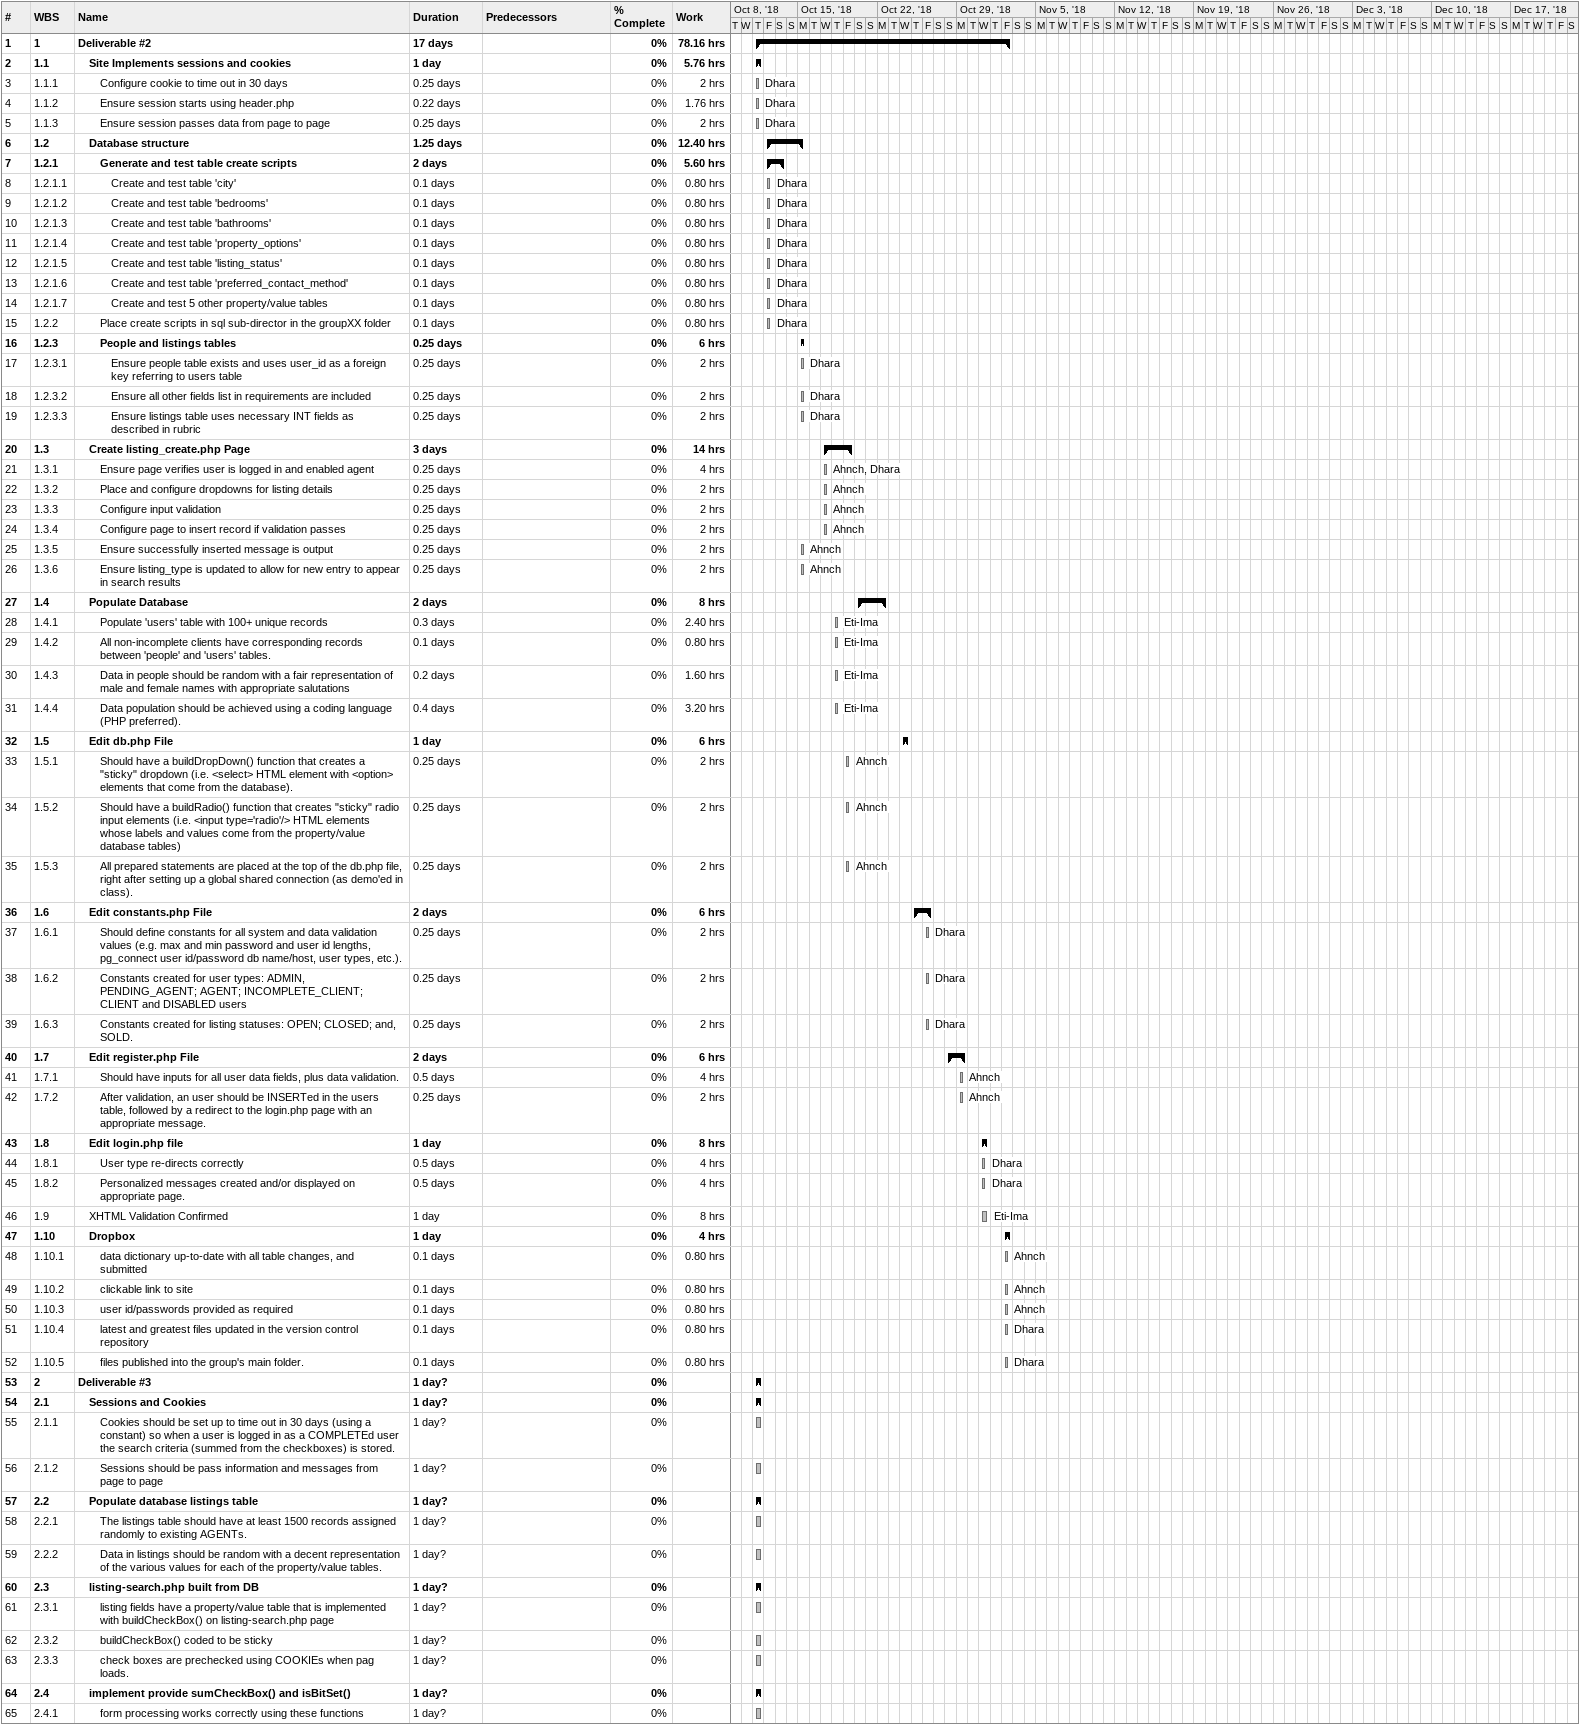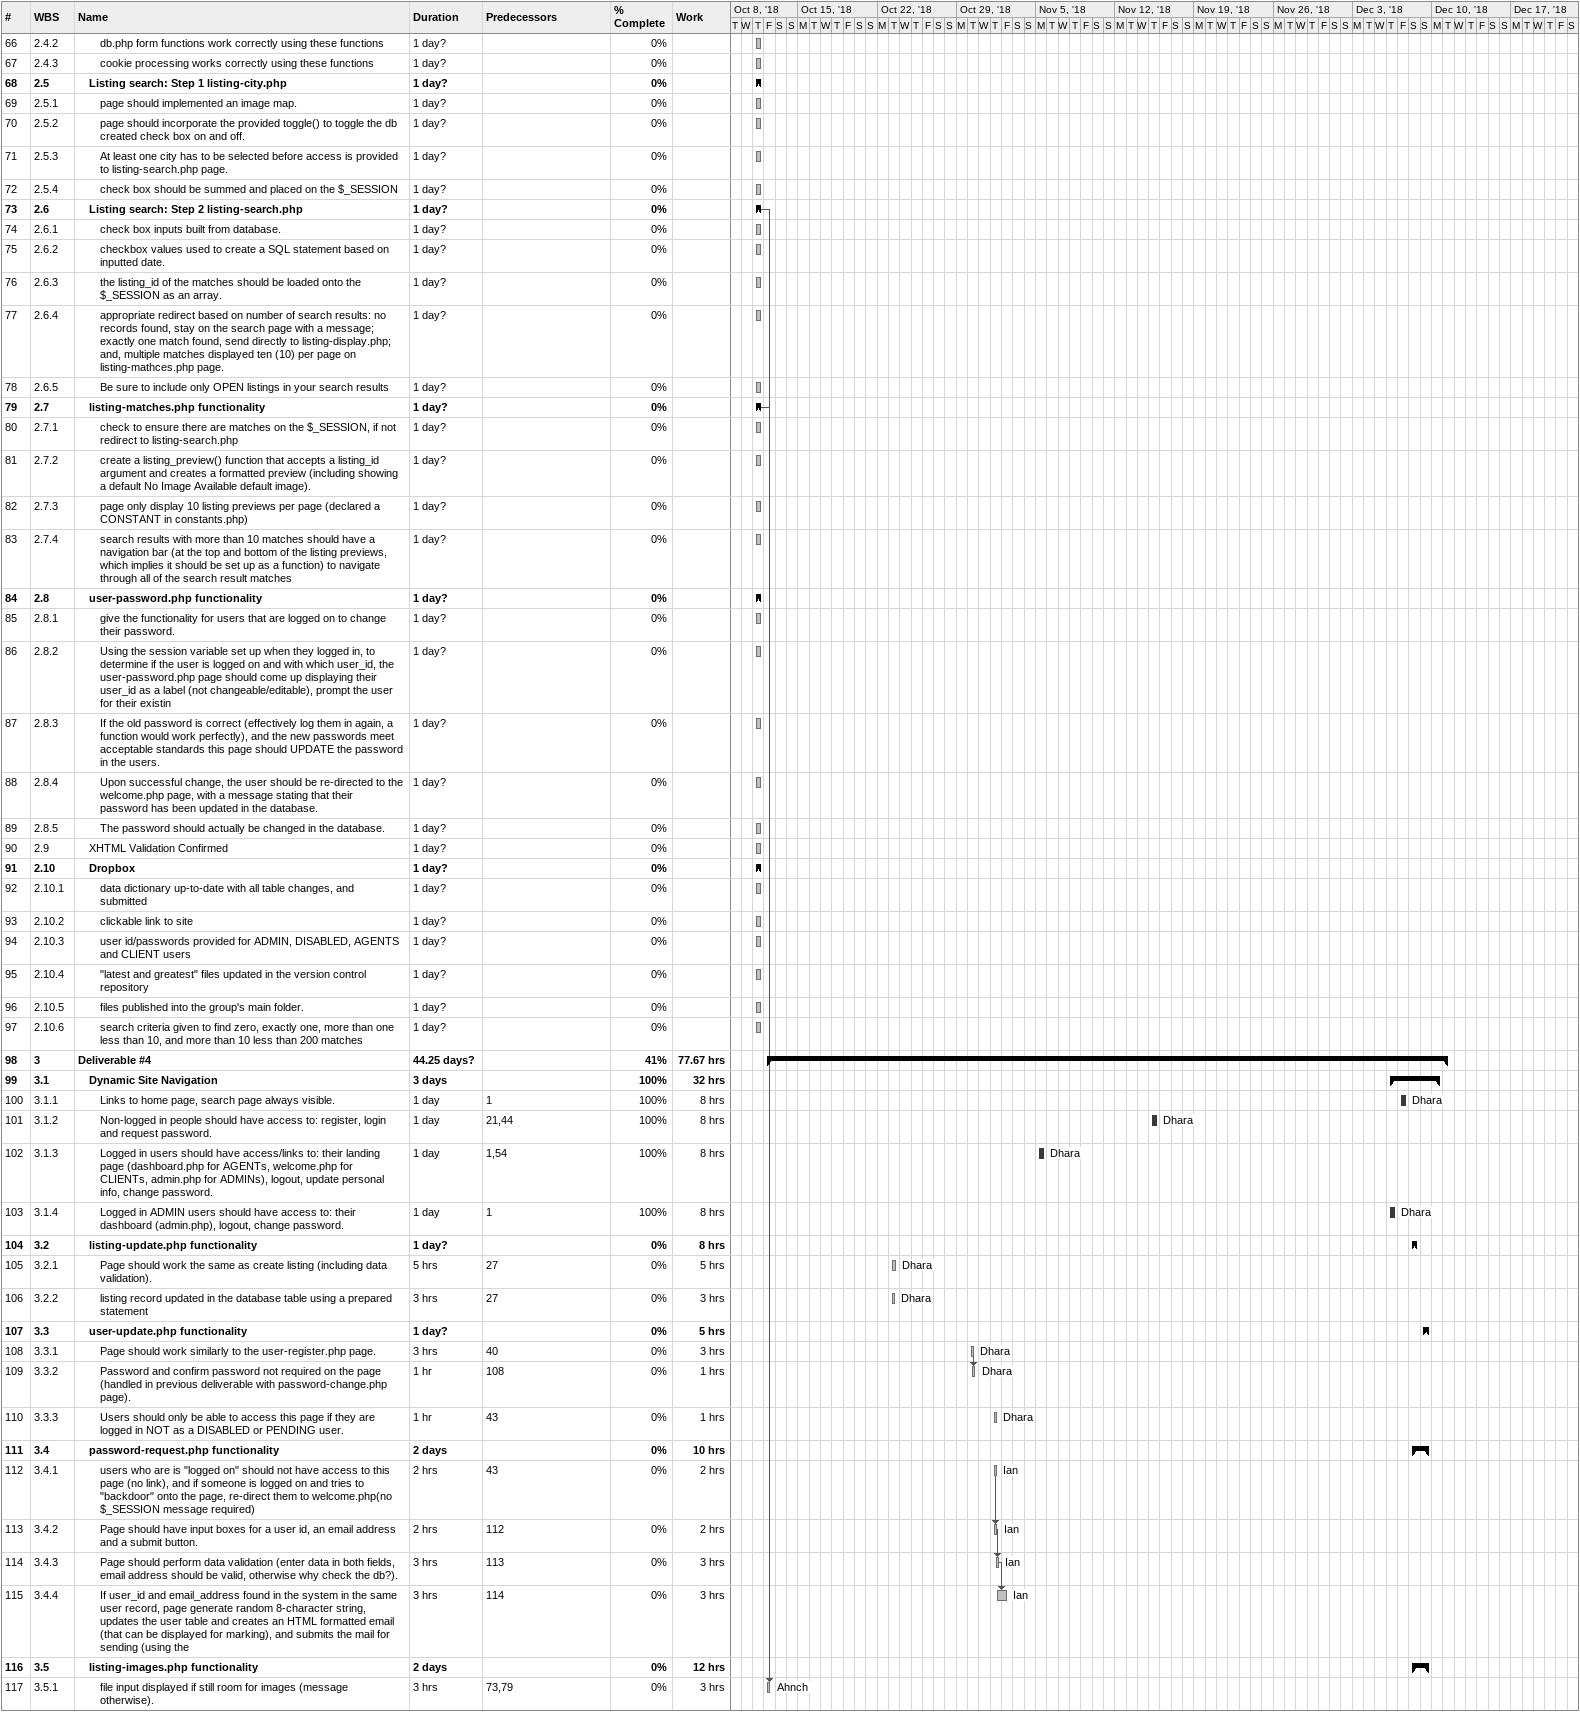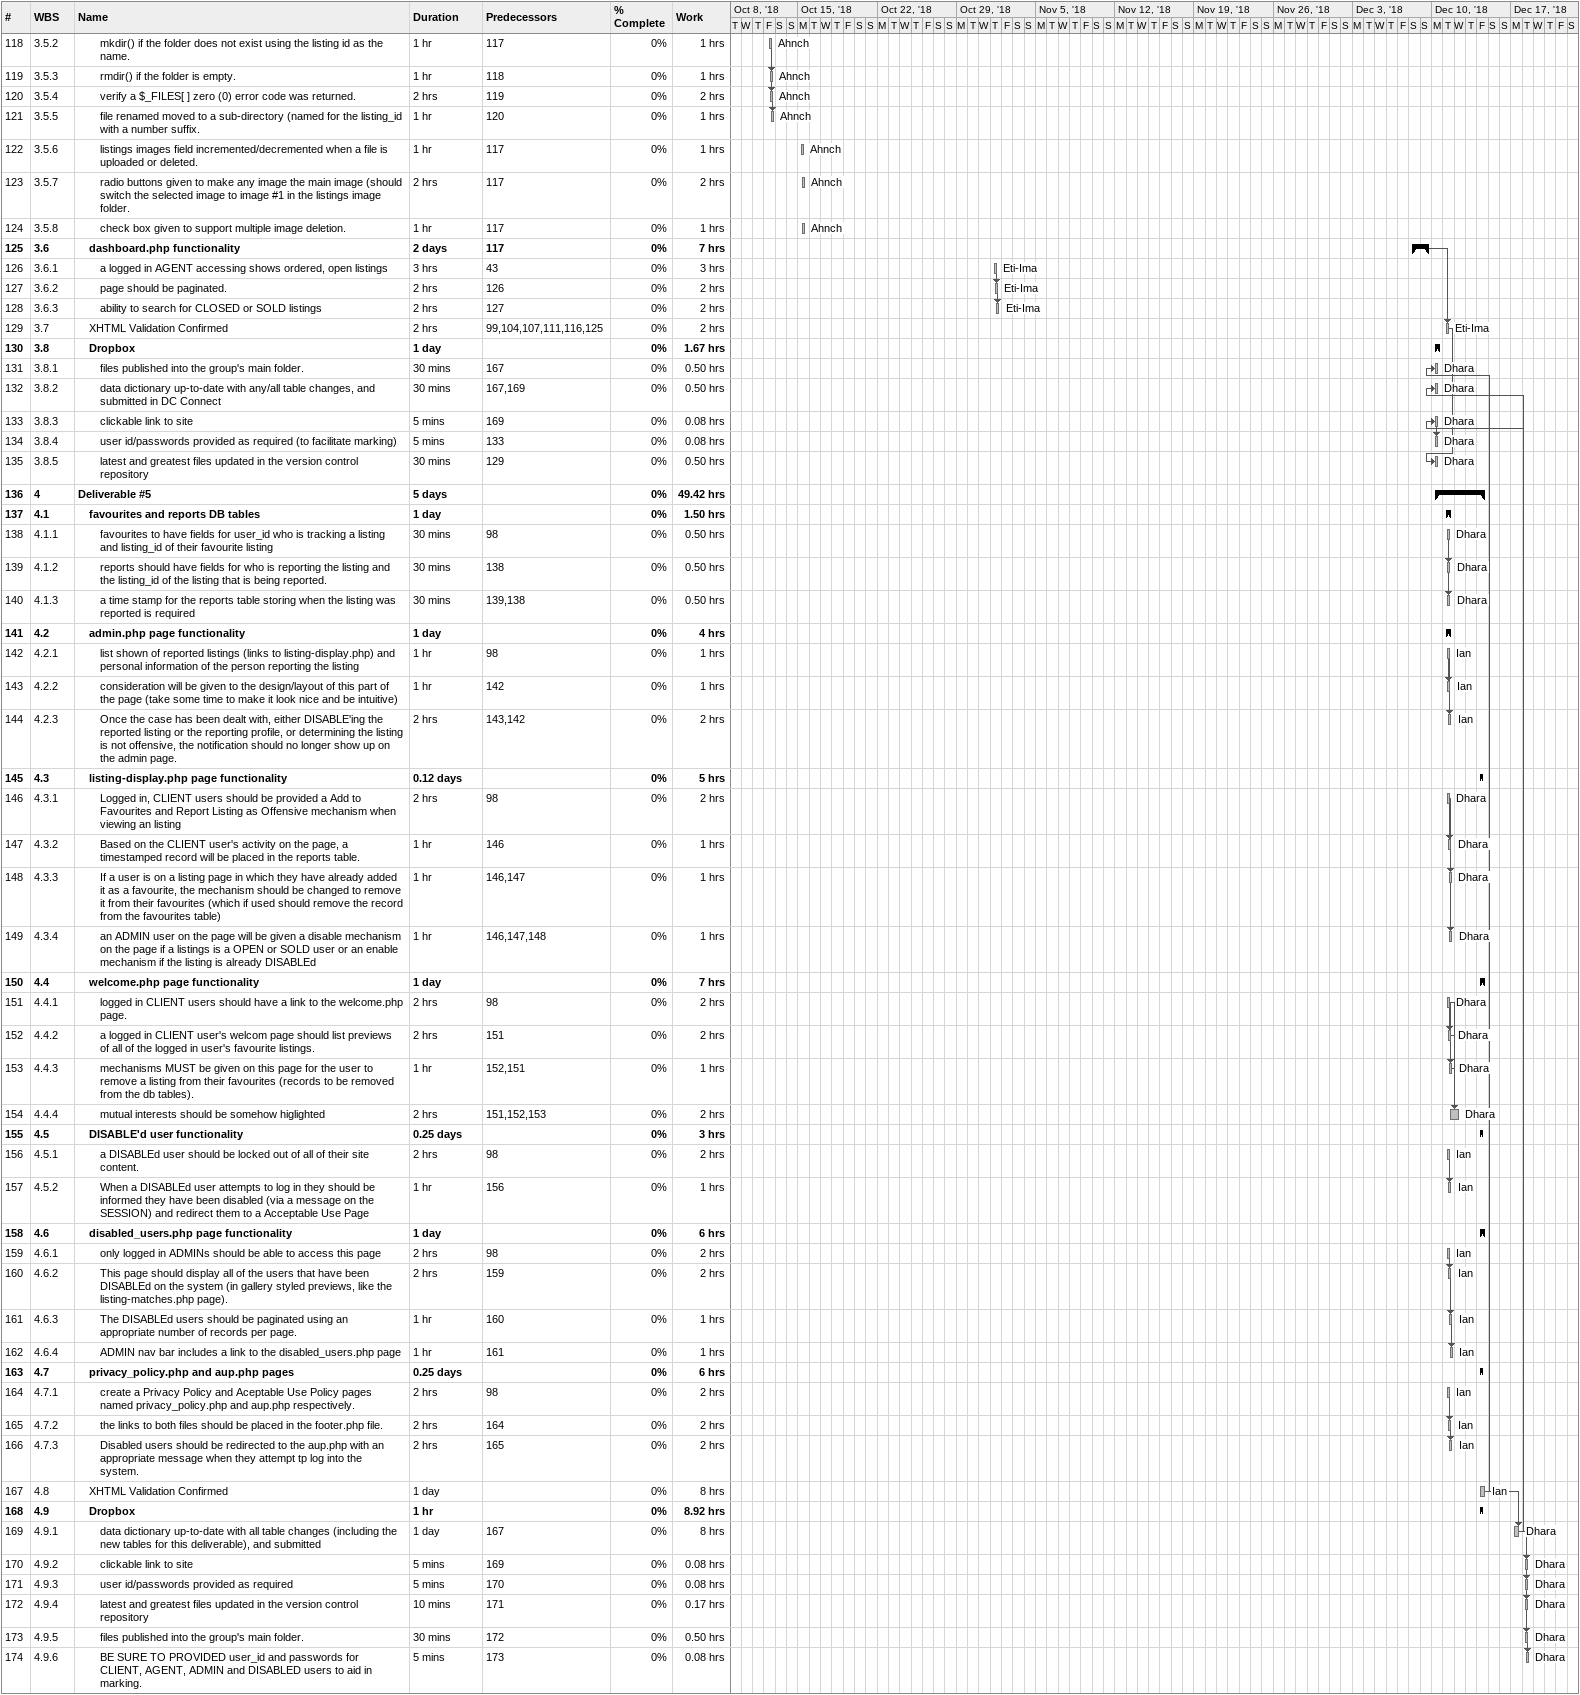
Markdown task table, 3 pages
| ID | WBS | Task | Duration | Start | Finish | Predecessors | Resources | % complete | Work (h) |
|---|---|---|---|---|---|---|---|---|---|
| 1 | 1 | **Deliverable #2** | 17d | 2018-10-11 | 2018-11-02 |  |  | 0 | 78.16 |
| 2 | 1.1 | **Site Implements sessions and cookies** | 1d | 2018-10-11 | 2018-10-11 |  |  | 0 | 5.76 |
| 3 | 1.1.1 | Configure cookie to time out in 30 days | 0.25d | 2018-10-11 | 2018-10-11 |  | Dhara | 0 | 2 |
| 4 | 1.1.2 | Ensure session starts using header.php | 0.22d | 2018-10-11 | 2018-10-11 |  | Dhara | 0 | 1.76 |
| 5 | 1.1.3 | Ensure session passes data from page to page | 0.25d | 2018-10-11 | 2018-10-11 |  | Dhara | 0 | 2 |
| 6 | 1.2 | **Database structure** | 1.25d | 2018-10-12 | 2018-10-15 |  |  | 0 | 12.40 |
| 7 | 1.2.1 | **Generate and test table create scripts** | 2d | 2018-10-12 | 2018-10-13 |  |  | 0 | 5.60 |
| 8 | 1.2.1.1 | Create and test table 'city' | 0.1d | 2018-10-12 | 2018-10-12 |  | Dhara | 0 | 0.80 |
| 9 | 1.2.1.2 | Create and test table 'bedrooms' | 0.1d | 2018-10-12 | 2018-10-12 |  | Dhara | 0 | 0.80 |
| 10 | 1.2.1.3 | Create and test table 'bathrooms' | 0.1d | 2018-10-12 | 2018-10-12 |  | Dhara | 0 | 0.80 |
| 11 | 1.2.1.4 | Create and test table 'property_options' | 0.1d | 2018-10-12 | 2018-10-12 |  | Dhara | 0 | 0.80 |
| 12 | 1.2.1.5 | Create and test table 'listing_status' | 0.1d | 2018-10-12 | 2018-10-12 |  | Dhara | 0 | 0.80 |
| 13 | 1.2.1.6 | Create and test table 'preferred_contact_method' | 0.1d | 2018-10-12 | 2018-10-12 |  | Dhara | 0 | 0.80 |
| 14 | 1.2.1.7 | Create and test 5 other property/value tables | 0.1d | 2018-10-12 | 2018-10-12 |  | Dhara | 0 | 0.80 |
| 15 | 1.2.2 | Place create scripts in sql sub-director in the groupXX folder | 0.1d | 2018-10-12 | 2018-10-12 |  | Dhara | 0 | 0.80 |
| 16 | 1.2.3 | **People and listings tables** | 0.25d | 2018-10-15 | 2018-10-15 |  |  | 0 | 6 |
| 17 | 1.2.3.1 | Ensure people table exists and uses user_id as a foreign key referring to users table | 0.25d | 2018-10-15 | 2018-10-15 |  | Dhara | 0 | 2 |
| 18 | 1.2.3.2 | Ensure all other fields list in requirements are included | 0.25d | 2018-10-15 | 2018-10-15 |  | Dhara | 0 | 2 |
| 19 | 1.2.3.3 | Ensure listings table uses necessary INT fields as described in rubric | 0.25d | 2018-10-15 | 2018-10-15 |  | Dhara | 0 | 2 |
| 20 | 1.3 | **Create listing_create.php Page** | 3d | 2018-10-17 | 2018-10-19 |  |  | 0 | 14 |
| 21 | 1.3.1 | Ensure page verifies user is logged in and enabled agent | 0.25d | 2018-10-17 | 2018-10-17 |  | Ahnch, Dhara | 0 | 4 |
| 22 | 1.3.2 | Place and configure dropdowns for listing details | 0.25d | 2018-10-17 | 2018-10-17 |  | Ahnch | 0 | 2 |
| 23 | 1.3.3 | Configure input validation | 0.25d | 2018-10-17 | 2018-10-17 |  | Ahnch | 0 | 2 |
| 24 | 1.3.4 | Configure page to insert record if validation passes | 0.25d | 2018-10-17 | 2018-10-17 |  | Ahnch | 0 | 2 |
| 25 | 1.3.5 | Ensure successfully inserted message is output | 0.25d | 2018-10-15 | 2018-10-15 |  | Ahnch | 0 | 2 |
| 26 | 1.3.6 | Ensure listing_type is updated to allow for new entry to appear in search results | 0.25d | 2018-10-15 | 2018-10-15 |  | Ahnch | 0 | 2 |
| 27 | 1.4 | **Populate Database** | 2d | 2018-10-20 | 2018-10-22 |  |  | 0 | 8 |
| 28 | 1.4.1 | Populate 'users' table with 100+ unique records | 0.3d | 2018-10-18 | 2018-10-18 |  | Eti-Ima | 0 | 2.40 |
| 29 | 1.4.2 | All non-incomplete clients have corresponding records between 'people' and 'users' tables. | 0.1d | 2018-10-18 | 2018-10-18 |  | Eti-Ima | 0 | 0.80 |
| 30 | 1.4.3 | Data in people should be random with a fair representation of male and female names with appropriate salutations | 0.2d | 2018-10-18 | 2018-10-18 |  | Eti-Ima | 0 | 1.60 |
| 31 | 1.4.4 | Data population should be achieved using a coding language (PHP preferred). | 0.4d | 2018-10-18 | 2018-10-18 |  | Eti-Ima | 0 | 3.20 |
| 32 | 1.5 | **Edit db.php File** | 1d | 2018-10-24 | 2018-10-24 |  |  | 0 | 6 |
| 33 | 1.5.1 | Should have a buildDropDown() function that creates a "sticky" dropdown (i.e. <select> HTML element with <option> elements that come from the database). | 0.25d | 2018-10-19 | 2018-10-19 |  | Ahnch | 0 | 2 |
| 34 | 1.5.2 | Should have a buildRadio() function that creates "sticky" radio input elements (i.e. <input type='radio'/> HTML elements whose labels and values come from the property/value database tables) | 0.25d | 2018-10-19 | 2018-10-19 |  | Ahnch | 0 | 2 |
| 35 | 1.5.3 | All prepared statements are placed at the top of the db.php file, right after setting up a global shared connection (as demo'ed in class). | 0.25d | 2018-10-19 | 2018-10-19 |  | Ahnch | 0 | 2 |
| 36 | 1.6 | **Edit constants.php File** | 2d | 2018-10-25 | 2018-10-26 |  |  | 0 | 6 |
| 37 | 1.6.1 | Should define constants for all system and data validation values (e.g. max and min password and user id lengths, pg_connect user id/password db name/host, user types, etc.). | 0.25d | 2018-10-26 | 2018-10-26 |  | Dhara | 0 | 2 |
| 38 | 1.6.2 | Constants created for user types: ADMIN, PENDING_AGENT; AGENT; INCOMPLETE_CLIENT; CLIENT and DISABLED users | 0.25d | 2018-10-26 | 2018-10-26 |  | Dhara | 0 | 2 |
| 39 | 1.6.3 | Constants created for listing statuses: OPEN; CLOSED; and, SOLD. | 0.25d | 2018-10-26 | 2018-10-26 |  | Dhara | 0 | 2 |
| 40 | 1.7 | **Edit register.php File** | 2d | 2018-10-28 | 2018-10-29 |  |  | 0 | 6 |
| 41 | 1.7.1 | Should have inputs for all user data fields, plus data validation. | 0.5d | 2018-10-29 | 2018-10-29 |  | Ahnch | 0 | 4 |
| 42 | 1.7.2 | After validation, an user should be INSERTed in the users table, followed by a redirect to the login.php page with an appropriate message. | 0.25d | 2018-10-29 | 2018-10-29 |  | Ahnch | 0 | 2 |
| 43 | 1.8 | **Edit login.php file** | 1d | 2018-10-31 | 2018-10-31 |  |  | 0 | 8 |
| 44 | 1.8.1 | User type re-directs correctly | 0.5d | 2018-10-31 | 2018-10-31 |  | Dhara | 0 | 4 |
| 45 | 1.8.2 | Personalized messages created and/or displayed on appropriate page. | 0.5d | 2018-10-31 | 2018-10-31 |  | Dhara | 0 | 4 |
| 46 | 1.9 | XHTML Validation Confirmed | 1d | 2018-10-31 | 2018-10-31 |  | Eti-Ima | 0 | 8 |
| 47 | 1.10 | **Dropbox** | 1d | 2018-11-02 | 2018-11-02 |  |  | 0 | 4 |
| 48 | 1.10.1 | data dictionary up-to-date with all table changes, and submitted | 0.1d | 2018-11-02 | 2018-11-02 |  | Ahnch | 0 | 0.80 |
| 49 | 1.10.2 | clickable link to site | 0.1d | 2018-11-02 | 2018-11-02 |  | Ahnch | 0 | 0.80 |
| 50 | 1.10.3 | user id/passwords provided as required | 0.1d | 2018-11-02 | 2018-11-02 |  | Ahnch | 0 | 0.80 |
| 51 | 1.10.4 | latest and greatest files updated in the version control repository | 0.1d | 2018-11-02 | 2018-11-02 |  | Dhara | 0 | 0.80 |
| 52 | 1.10.5 | files published into the group's main folder. | 0.1d | 2018-11-02 | 2018-11-02 |  | Dhara | 0 | 0.80 |
| 53 | 2 | **Deliverable #3** | 1d? | 2018-10-11 | 2018-10-11 |  |  | 0 |  |
| 54 | 2.1 | **Sessions and Cookies** | 1d? | 2018-10-11 | 2018-10-11 |  |  | 0 |  |
| 55 | 2.1.1 | Cookies should be set up to time out in 30 days (using a constant) so when a user is logged in as a COMPLETEd user the search criteria (summed from the checkboxes) is stored. | 1d? | 2018-10-11 | 2018-10-11 |  |  | 0 |  |
| 56 | 2.1.2 | Sessions should be pass information and messages from page to page | 1d? | 2018-10-11 | 2018-10-11 |  |  | 0 |  |
| 57 | 2.2 | **Populate database listings table** | 1d? | 2018-10-11 | 2018-10-11 |  |  | 0 |  |
| 58 | 2.2.1 | The listings table should have at least 1500 records assigned randomly to existing AGENTs. | 1d? | 2018-10-11 | 2018-10-11 |  |  | 0 |  |
| 59 | 2.2.2 | Data in listings should be random with a decent representation of the various values for each of the property/value tables. | 1d? | 2018-10-11 | 2018-10-11 |  |  | 0 |  |
| 60 | 2.3 | **listing-search.php built from DB** | 1d? | 2018-10-11 | 2018-10-11 |  |  | 0 |  |
| 61 | 2.3.1 | listing fields have a property/value table that is implemented with buildCheckBox() on listing-search.php page | 1d? | 2018-10-11 | 2018-10-11 |  |  | 0 |  |
| 62 | 2.3.2 | buildCheckBox() coded to be sticky | 1d? | 2018-10-11 | 2018-10-11 |  |  | 0 |  |
| 63 | 2.3.3 | check boxes are prechecked using COOKIEs when pag loads. | 1d? | 2018-10-11 | 2018-10-11 |  |  | 0 |  |
| 64 | 2.4 | **implement provide sumCheckBox() and isBitSet()** | 1d? | 2018-10-11 | 2018-10-11 |  |  | 0 |  |
| 65 | 2.4.1 | form processing works correctly using these functions | 1d? | 2018-10-11 | 2018-10-11 |  |  | 0 |  |
| 66 | 2.4.2 | db.php form functions work correctly using these functions | 1d? | 2018-10-11 | 2018-10-11 |  |  | 0 |  |
| 67 | 2.4.3 | cookie processing works correctly using these functions | 1d? | 2018-10-11 | 2018-10-11 |  |  | 0 |  |
| 68 | 2.5 | **Listing search: Step 1 listing-city.php** | 1d? | 2018-10-11 | 2018-10-11 |  |  | 0 |  |
| 69 | 2.5.1 | page should implemented an image map. | 1d? | 2018-10-11 | 2018-10-11 |  |  | 0 |  |
| 70 | 2.5.2 | page should incorporate the provided toggle() to toggle the db created check box on and off. | 1d? | 2018-10-11 | 2018-10-11 |  |  | 0 |  |
| 71 | 2.5.3 | At least one city has to be selected before access is provided to listing-search.php page. | 1d? | 2018-10-11 | 2018-10-11 |  |  | 0 |  |
| 72 | 2.5.4 | check box should be summed and placed on the $_SESSION | 1d? | 2018-10-11 | 2018-10-11 |  |  | 0 |  |
| 73 | 2.6 | **Listing search: Step 2 listing-search.php** | 1d? | 2018-10-11 | 2018-10-11 |  |  | 0 |  |
| 74 | 2.6.1 | check box inputs built from database. | 1d? | 2018-10-11 | 2018-10-11 |  |  | 0 |  |
| 75 | 2.6.2 | checkbox values used to create a SQL statement based on inputted date. | 1d? | 2018-10-11 | 2018-10-11 |  |  | 0 |  |
| 76 | 2.6.3 | the listing_id of the matches should be loaded onto the $_SESSION as an array. | 1d? | 2018-10-11 | 2018-10-11 |  |  | 0 |  |
| 77 | 2.6.4 | appropriate redirect based on number of search results: no records found, stay on the search page with a message; exactly one match found, send directly to listing-display.php; and, multiple matches displayed ten (10) per page on listing-mathces.php page. | 1d? | 2018-10-11 | 2018-10-11 |  |  | 0 |  |
| 78 | 2.6.5 | Be sure to include only OPEN listings in your search results | 1d? | 2018-10-11 | 2018-10-11 |  |  | 0 |  |
| 79 | 2.7 | **listing-matches.php functionality** | 1d? | 2018-10-11 | 2018-10-11 |  |  | 0 |  |
| 80 | 2.7.1 | check to ensure there are matches on the $_SESSION, if not redirect to listing-search.php | 1d? | 2018-10-11 | 2018-10-11 |  |  | 0 |  |
| 81 | 2.7.2 | create a listing_preview() function that accepts a listing_id argument and creates a formatted preview (including showing a default No Image Available default image). | 1d? | 2018-10-11 | 2018-10-11 |  |  | 0 |  |
| 82 | 2.7.3 | page only display 10 listing previews per page (declared a CONSTANT in constants.php) | 1d? | 2018-10-11 | 2018-10-11 |  |  | 0 |  |
| 83 | 2.7.4 | search results with more than 10 matches should have a navigation bar (at the top and bottom of the listing previews, which implies it should be set up as a function) to navigate through all of the search result matches | 1d? | 2018-10-11 | 2018-10-11 |  |  | 0 |  |
| 84 | 2.8 | **user-password.php functionality** | 1d? | 2018-10-11 | 2018-10-11 |  |  | 0 |  |
| 85 | 2.8.1 | give the functionality for users that are logged on to change their password. | 1d? | 2018-10-11 | 2018-10-11 |  |  | 0 |  |
| 86 | 2.8.2 | Using the session variable set up when they logged in, to determine if the user is logged on and with which user_id, the user-password.php page should come up displaying their user_id as a label (not changeable/editable), prompt the user for their existin | 1d? | 2018-10-11 | 2018-10-11 |  |  | 0 |  |
| 87 | 2.8.3 | If the old password is correct (effectively log them in again, a function would work perfectly), and the new passwords meet acceptable standards this page should UPDATE the password in the users. | 1d? | 2018-10-11 | 2018-10-11 |  |  | 0 |  |
| 88 | 2.8.4 | Upon successful change, the user should be re-directed to the welcome.php page, with a message stating that their password has been updated in the database. | 1d? | 2018-10-11 | 2018-10-11 |  |  | 0 |  |
| 89 | 2.8.5 | The password should actually be changed in the database. | 1d? | 2018-10-11 | 2018-10-11 |  |  | 0 |  |
| 90 | 2.9 | XHTML Validation Confirmed | 1d? | 2018-10-11 | 2018-10-11 |  |  | 0 |  |
| 91 | 2.10 | **Dropbox** | 1d? | 2018-10-11 | 2018-10-11 |  |  | 0 |  |
| 92 | 2.10.1 | data dictionary up-to-date with all table changes, and submitted | 1d? | 2018-10-11 | 2018-10-11 |  |  | 0 |  |
| 93 | 2.10.2 | clickable link to site | 1d? | 2018-10-11 | 2018-10-11 |  |  | 0 |  |
| 94 | 2.10.3 | user id/passwords provided for ADMIN, DISABLED, AGENTS and CLIENT users | 1d? | 2018-10-11 | 2018-10-11 |  |  | 0 |  |
| 95 | 2.10.4 | "latest and greatest" files updated in the version control repository | 1d? | 2018-10-11 | 2018-10-11 |  |  | 0 |  |
| 96 | 2.10.5 | files published into the group's main folder. | 1d? | 2018-10-11 | 2018-10-11 |  |  | 0 |  |
| 97 | 2.10.6 | search criteria given to find zero, exactly one, more than one less than 10, and more than 10 less than 200 matches | 1d? | 2018-10-11 | 2018-10-11 |  |  | 0 |  |
| 98 | 3 | **Deliverable #4** | 44.25d? | 2018-10-12 | 2018-12-11 |  |  | 41 | 77.67 |
| 99 | 3.1 | **Dynamic Site Navigation** | 3d | 2018-12-06 | 2018-12-10 |  |  | 100 | 32 |
| 100 | 3.1.1 | Links to home page, search page always visible. | 1d | 2018-12-07 | 2018-12-07 | 1 | Dhara | 100 | 8 |
| 101 | 3.1.2 | Non-logged in people should have access to: register, login and request password. | 1d | 2018-11-15 | 2018-11-15 | 21, 44 | Dhara | 100 | 8 |
| 102 | 3.1.3 | Logged in users should have access/links to: their landing page (dashboard.php for AGENTs, welcome.php for CLIENTs, admin.php for ADMINs), logout, update personal info, change password. | 1d | 2018-11-05 | 2018-11-05 | 1, 54 | Dhara | 100 | 8 |
| 103 | 3.1.4 | Logged in ADMIN users should have access to: their dashboard (admin.php), logout, change password. | 1d | 2018-12-06 | 2018-12-06 | 1 | Dhara | 100 | 8 |
| 104 | 3.2 | **listing-update.php functionality** | 1d? | 2018-12-08 | 2018-12-08 |  |  | 0 | 8 |
| 105 | 3.2.1 | Page should work the same as create listing (including data validation). | 5h | 2018-10-23 | 2018-10-23 | 27 | Dhara | 0 | 5 |
| 106 | 3.2.2 | listing record updated in the database table using a prepared statement | 3h | 2018-10-23 | 2018-10-23 | 27 | Dhara | 0 | 3 |
| 107 | 3.3 | **user-update.php functionality** | 1d? | 2018-12-09 | 2018-12-09 |  |  | 0 | 5 |
| 108 | 3.3.1 | Page should work similarly to the user-register.php page. | 3h | 2018-10-30 | 2018-10-30 | 40 | Dhara | 0 | 3 |
| 109 | 3.3.2 | Password and confirm password not required on the page (handled in previous deliverable with password-change.php page). | 1h | 2018-10-30 | 2018-10-30 | 108 | Dhara | 0 | 1 |
| 110 | 3.3.3 | Users should only be able to access this page if they are logged in NOT as a DISABLED or PENDING user. | 1h | 2018-11-01 | 2018-11-01 | 43 | Dhara | 0 | 1 |
| 111 | 3.4 | **password-request.php functionality** | 2d | 2018-12-08 | 2018-12-09 |  |  | 0 | 10 |
| 112 | 3.4.1 | users who are is "logged on" should not have access to this page (no link), and if someone is logged on and tries to "backdoor" onto the page, re-direct them to welcome.php(no $_SESSION message required) | 2h | 2018-11-01 | 2018-11-01 | 43 | Ian | 0 | 2 |
| 113 | 3.4.2 | Page should have input boxes for a user id, an email address and a submit button. | 2h | 2018-11-01 | 2018-11-01 | 112 | Ian | 0 | 2 |
| 114 | 3.4.3 | Page should perform data validation (enter data in both fields, email address should be valid, otherwise why check the db?). | 3h | 2018-11-01 | 2018-11-01 | 113 | Ian | 0 | 3 |
| 115 | 3.4.4 | If user_id and email_address found in the system in the same user record, page generate random 8-character string, updates the user table and creates an HTML formatted email (that can be displayed for marking), and submits the mail for sending (using the | 3h | 2018-11-01 | 2018-11-02 | 114 | Ian | 0 | 3 |
| 116 | 3.5 | **listing-images.php functionality** | 2d | 2018-12-08 | 2018-12-09 |  |  | 0 | 12 |
| 117 | 3.5.1 | file input displayed if still room for images (message otherwise). | 3h | 2018-10-12 | 2018-10-12 | 73, 79 | Ahnch | 0 | 3 |
| 118 | 3.5.2 | mkdir() if the folder does not exist using the listing id as the name. | 1h | 2018-10-12 | 2018-10-12 | 117 | Ahnch | 0 | 1 |
| 119 | 3.5.3 | rmdir() if the folder is empty. | 1h | 2018-10-12 | 2018-10-12 | 118 | Ahnch | 0 | 1 |
| 120 | 3.5.4 | verify a $_FILES[ ] zero (0) error code was returned. | 2h | 2018-10-12 | 2018-10-12 | 119 | Ahnch | 0 | 2 |
| 121 | 3.5.5 | file renamed moved to a sub-directory (named for the listing_id with a number suffix. | 1h | 2018-10-12 | 2018-10-12 | 120 | Ahnch | 0 | 1 |
| 122 | 3.5.6 | listings images field incremented/decremented when a file is uploaded or deleted. | 1h | 2018-10-15 | 2018-10-15 | 117 | Ahnch | 0 | 1 |
| 123 | 3.5.7 | radio buttons given to make any image the main image (should switch the selected image to image #1 in the listings image folder. | 2h | 2018-10-15 | 2018-10-15 | 117 | Ahnch | 0 | 2 |
| 124 | 3.5.8 | check box given to support multiple image deletion. | 1h | 2018-10-15 | 2018-10-15 | 117 | Ahnch | 0 | 1 |
| 125 | 3.6 | **dashboard.php functionality** | 2d | 2018-12-08 | 2018-12-09 | 117 |  | 0 | 7 |
| 126 | 3.6.1 | a logged in AGENT accessing shows ordered, open listings | 3h | 2018-11-01 | 2018-11-01 | 43 | Eti-Ima | 0 | 3 |
| 127 | 3.6.2 | page should be paginated. | 2h | 2018-11-01 | 2018-11-01 | 126 | Eti-Ima | 0 | 2 |
| 128 | 3.6.3 | ability to search for CLOSED or SOLD listings | 2h | 2018-11-01 | 2018-11-01 | 127 | Eti-Ima | 0 | 2 |
| 129 | 3.7 | XHTML Validation Confirmed | 2h | 2018-12-11 | 2018-12-11 | 99, 104, 107, 111, 116, 125 | Eti-Ima | 0 | 2 |
| 130 | 3.8 | **Dropbox** | 1d | 2018-12-10 | 2018-12-10 |  |  | 0 | 1.67 |
| 131 | 3.8.1 | files published into the group's main folder. | 30min | 2018-12-10 | 2018-12-10 | 167 | Dhara | 0 | 0.50 |
| 132 | 3.8.2 | data dictionary up-to-date with any/all table changes, and submitted in DC Connect | 30min | 2018-12-10 | 2018-12-10 | 167, 169 | Dhara | 0 | 0.50 |
| 133 | 3.8.3 | clickable link to site | 5min | 2018-12-10 | 2018-12-10 | 169 | Dhara | 0 | 0.08 |
| 134 | 3.8.4 | user id/passwords provided as required (to facilitate marking) | 5min | 2018-12-10 | 2018-12-10 | 133 | Dhara | 0 | 0.08 |
| 135 | 3.8.5 | latest and greatest files updated in the version control repository | 30min | 2018-12-10 | 2018-12-10 | 129 | Dhara | 0 | 0.50 |
| 136 | 4 | **Deliverable #5** | 5d | 2018-12-10 | 2018-12-14 |  |  | 0 | 49.42 |
| 137 | 4.1 | **favourites and reports DB tables** | 1d | 2018-12-11 | 2018-12-11 |  |  | 0 | 1.50 |
| 138 | 4.1.1 | favourites to have fields for user_id who is tracking a listing and listing_id of their favourite listing | 30min | 2018-12-11 | 2018-12-11 | 98 | Dhara | 0 | 0.50 |
| 139 | 4.1.2 | reports should have fields for who is reporting the listing and the listing_id of the listing that is being reported. | 30min | 2018-12-11 | 2018-12-11 | 138 | Dhara | 0 | 0.50 |
| 140 | 4.1.3 | a time stamp for the reports table storing when the listing was reported is required | 30min | 2018-12-11 | 2018-12-11 | 139, 138 | Dhara | 0 | 0.50 |
| 141 | 4.2 | **admin.php page functionality** | 1d | 2018-12-11 | 2018-12-11 |  |  | 0 | 4 |
| 142 | 4.2.1 | list shown of reported listings (links to listing-display.php) and personal information of the person reporting the listing | 1h | 2018-12-11 | 2018-12-11 | 98 | Ian | 0 | 1 |
| 143 | 4.2.2 | consideration will be given to the design/layout of this part of the page (take some time to make it look nice and be intuitive) | 1h | 2018-12-11 | 2018-12-11 | 142 | Ian | 0 | 1 |
| 144 | 4.2.3 | Once the case has been dealt with, either DISABLE'ing the reported listing or the reporting profile, or determining the listing is not offensive, the notification should no longer show up on the admin page. | 2h | 2018-12-11 | 2018-12-11 | 143, 142 | Ian | 0 | 2 |
| 145 | 4.3 | **listing-display.php page functionality** | 0.12d | 2018-12-14 | 2018-12-14 |  |  | 0 | 5 |
| 146 | 4.3.1 | Logged in, CLIENT users should be provided a Add to Favourites and Report Listing as Offensive mechanism when viewing an listing | 2h | 2018-12-11 | 2018-12-11 | 98 | Dhara | 0 | 2 |
| 147 | 4.3.2 | Based on the CLIENT user's activity on the page, a timestamped record will be placed in the reports table. | 1h | 2018-12-11 | 2018-12-11 | 146 | Dhara | 0 | 1 |
| 148 | 4.3.3 | If a user is on a listing page in which they have already added it as a favourite, the mechanism should be changed to remove it from their favourites (which if used should remove the record from the favourites table) | 1h | 2018-12-11 | 2018-12-11 | 146, 147 | Dhara | 0 | 1 |
| 149 | 4.3.4 | an ADMIN user on the page will be given a disable mechanism on the page if a listings is a OPEN or SOLD user or an enable mechanism if the listing is already DISABLEd | 1h | 2018-12-11 | 2018-12-11 | 146, 147, 148 | Dhara | 0 | 1 |
| 150 | 4.4 | **welcome.php page functionality** | 1d | 2018-12-14 | 2018-12-14 |  |  | 0 | 7 |
| 151 | 4.4.1 | logged in CLIENT users should have a link to the welcome.php page. | 2h | 2018-12-11 | 2018-12-11 | 98 | Dhara | 0 | 2 |
| 152 | 4.4.2 | a logged in CLIENT user's welcom page should list previews of all of the logged in user's favourite listings. | 2h | 2018-12-11 | 2018-12-11 | 151 | Dhara | 0 | 2 |
| 153 | 4.4.3 | mechanisms MUST be given on this page for the user to remove a listing from their favourites (records to be removed from the db tables). | 1h | 2018-12-11 | 2018-12-11 | 152, 151 | Dhara | 0 | 1 |
| 154 | 4.4.4 | mutual interests should be somehow higlighted | 2h | 2018-12-11 | 2018-12-12 | 151, 152, 153 | Dhara | 0 | 2 |
| 155 | 4.5 | **DISABLE'd user functionality** | 0.25d | 2018-12-14 | 2018-12-14 |  |  | 0 | 3 |
| 156 | 4.5.1 | a DISABLEd user should be locked out of all of their site content. | 2h | 2018-12-11 | 2018-12-11 | 98 | Ian | 0 | 2 |
| 157 | 4.5.2 | When a DISABLEd user attempts to log in they should be informed they have been disabled (via a message on the SESSION) and redirect them to a Acceptable Use Page | 1h | 2018-12-11 | 2018-12-11 | 156 | Ian | 0 | 1 |
| 158 | 4.6 | **disabled_users.php page functionality** | 1d | 2018-12-14 | 2018-12-14 |  |  | 0 | 6 |
| 159 | 4.6.1 | only logged in ADMINs should be able to access this page | 2h | 2018-12-11 | 2018-12-11 | 98 | Ian | 0 | 2 |
| 160 | 4.6.2 | This page should display all of the users that have been DISABLEd on the system (in gallery styled previews, like the listing-matches.php page). | 2h | 2018-12-11 | 2018-12-11 | 159 | Ian | 0 | 2 |
| 161 | 4.6.3 | The DISABLEd users should be paginated using an appropriate number of records per page. | 1h | 2018-12-11 | 2018-12-11 | 160 | Ian | 0 | 1 |
| 162 | 4.6.4 | ADMIN nav bar includes a link to the disabled_users.php page | 1h | 2018-12-11 | 2018-12-11 | 161 | Ian | 0 | 1 |
| 163 | 4.7 | **privacy_policy.php and aup.php pages** | 0.25d | 2018-12-14 | 2018-12-14 |  |  | 0 | 6 |
| 164 | 4.7.1 | create a Privacy Policy and Aceptable Use Policy pages named privacy_policy.php and aup.php respectively. | 2h | 2018-12-11 | 2018-12-11 | 98 | Ian | 0 | 2 |
| 165 | 4.7.2 | the links to both files should be placed in the footer.php file. | 2h | 2018-12-11 | 2018-12-11 | 164 | Ian | 0 | 2 |
| 166 | 4.7.3 | Disabled users should be redirected to the aup.php with an appropriate message when they attempt tp log into the system. | 2h | 2018-12-11 | 2018-12-11 | 165 | Ian | 0 | 2 |
| 167 | 4.8 | XHTML Validation Confirmed | 1d | 2018-12-14 | 2018-12-14 |  | Ian | 0 | 8 |
| 168 | 4.9 | **Dropbox** | 1h | 2018-12-14 | 2018-12-14 |  |  | 0 | 8.92 |
| 169 | 4.9.1 | data dictionary up-to-date with all table changes (including the new tables for this deliverable), and submitted | 1d | 2018-12-17 | 2018-12-17 | 167 | Dhara | 0 | 8 |
| 170 | 4.9.2 | clickable link to site | 5min | 2018-12-18 | 2018-12-18 | 169 | Dhara | 0 | 0.08 |
| 171 | 4.9.3 | user id/passwords provided as required | 5min | 2018-12-18 | 2018-12-18 | 170 | Dhara | 0 | 0.08 |
| 172 | 4.9.4 | latest and greatest files updated in the version control repository | 10min | 2018-12-18 | 2018-12-18 | 171 | Dhara | 0 | 0.17 |
| 173 | 4.9.5 | files published into the group's main folder. | 30min | 2018-12-18 | 2018-12-18 | 172 | Dhara | 0 | 0.50 |
| 174 | 4.9.6 | BE SURE TO PROVIDED user_id and passwords for CLIENT, AGENT, ADMIN and DISABLED users to aid in marking. | 5min | 2018-12-18 | 2018-12-18 | 173 | Dhara | 0 | 0.08 |
